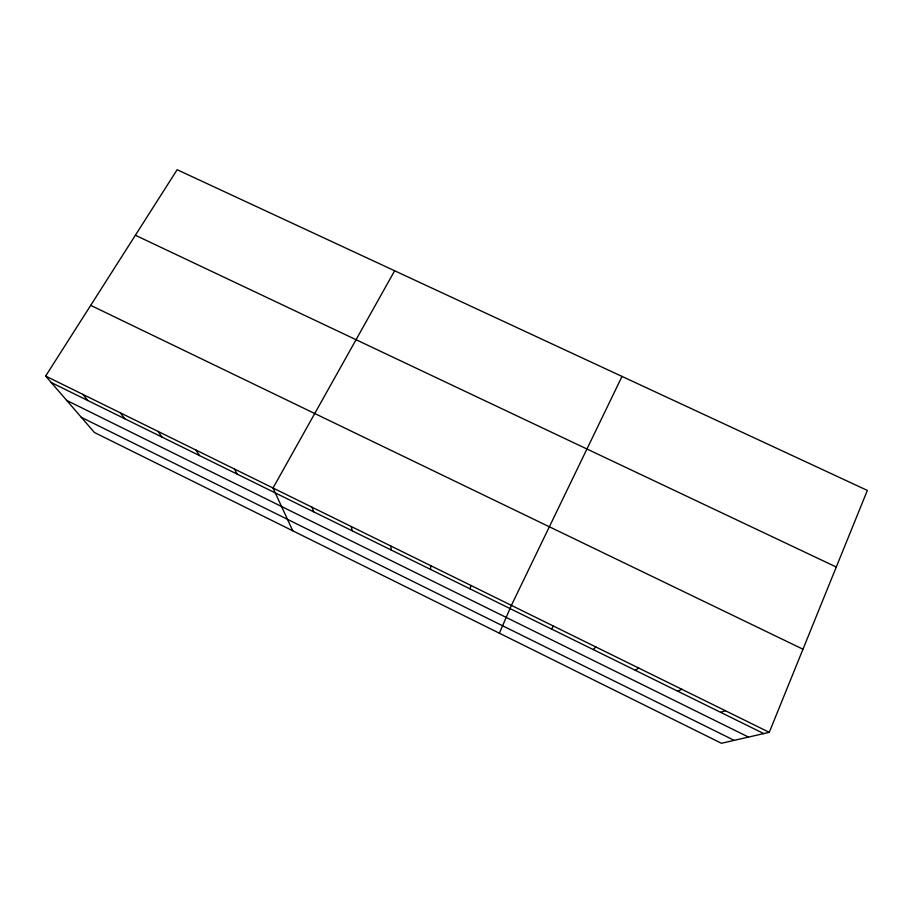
<?xml version="1.0" encoding="UTF-8"?>
<svg xmlns="http://www.w3.org/2000/svg" width="913" height="913" viewBox="0 0 913 913"><rect width="100%" height="100%" fill="white"/><g stroke="black" fill="none" stroke-linecap="round" stroke-linejoin="round"><path stroke-width="1.37" d="M430.537 569.404L430.662 565.626M470.115 588.896L470.857 585.416M769.271 732.329L867.35 490.418L177.145 169.715L45.65 376.065L94.427 432.488L721.441 743.285L769.271 732.329L45.65 376.065M499.365 633.2L511.383 605.365L622.015 376.43M394.644 270.784L273.033 488.021L292.765 530.795M551.429 628.966L553.472 626.09M593.199 649.554L595.904 646.975M635.311 670.302L638.701 668.054M677.777 691.221L681.863 689.292M720.597 712.323L725.379 710.725M135.386 235.257L836.285 567.03M90.707 305.364L802.972 649.211M51.208 382.501L763.77 733.596M66.683 400.396L748.534 737.076M81.325 417.332L734.2 740.363M82.821 394.37L87.853 400.556M120.276 412.813L124.773 418.747M158.017 431.393L161.966 437.076M196.055 450.12L199.456 455.541M234.39 468.997L237.22 474.155M311.972 507.194L313.65 511.805M351.22 526.516L352.304 530.852M390.787 545.997L391.266 550.048"/></g></svg>
